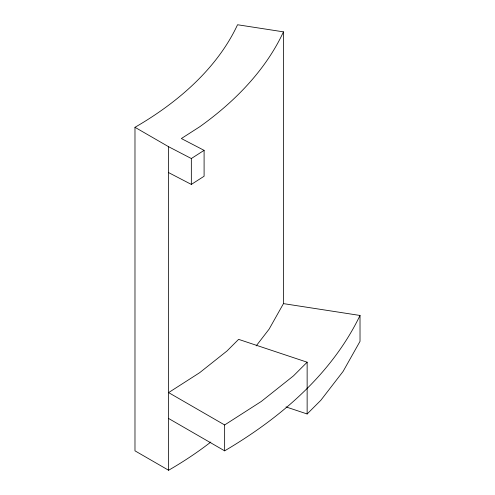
<?xml version="1.0" encoding="UTF-8"?>
<svg xmlns="http://www.w3.org/2000/svg" width="495" height="495" viewBox="0 0 495 495"><rect width="100%" height="100%" fill="white"/><g stroke="black" fill="none" stroke-linecap="round" stroke-linejoin="round"><path stroke-width="0.74" d="M210.839 442.029A443.792 256.224 0 0 1 168.603 470.25L134.98 450.84L134.98 127.302A396.241 228.77 0 0 0 237.538 24.75L283.468 31.853L283.468 303.621L269.113 329.132L256.212 345.863M283.468 303.621L360.02 315.464C331.539 374.468 280.189 418.083 224.643 450.84L168.603 418.485M224.643 424.957L168.603 392.603L199.689 372.673L226.995 350.974L238.609 339.36L307.141 362.204L293.455 375.891L261.28 401.464L224.643 424.957L224.643 450.84M285.999 406.921L307.141 413.975L320.828 400.288L343.097 371.411L360.02 341.346L360.02 315.464M168.603 172.6L191.336 184.418L191.336 158.536L204.095 150.35L181.362 138.538L199.689 126.788A443.792 256.224 0 0 0 283.468 31.853M191.336 184.418L204.095 176.239L204.095 150.35M134.98 127.302L168.603 146.718L191.336 158.536M307.141 362.204L307.141 413.975M168.603 146.718L168.603 470.25"/></g></svg>
